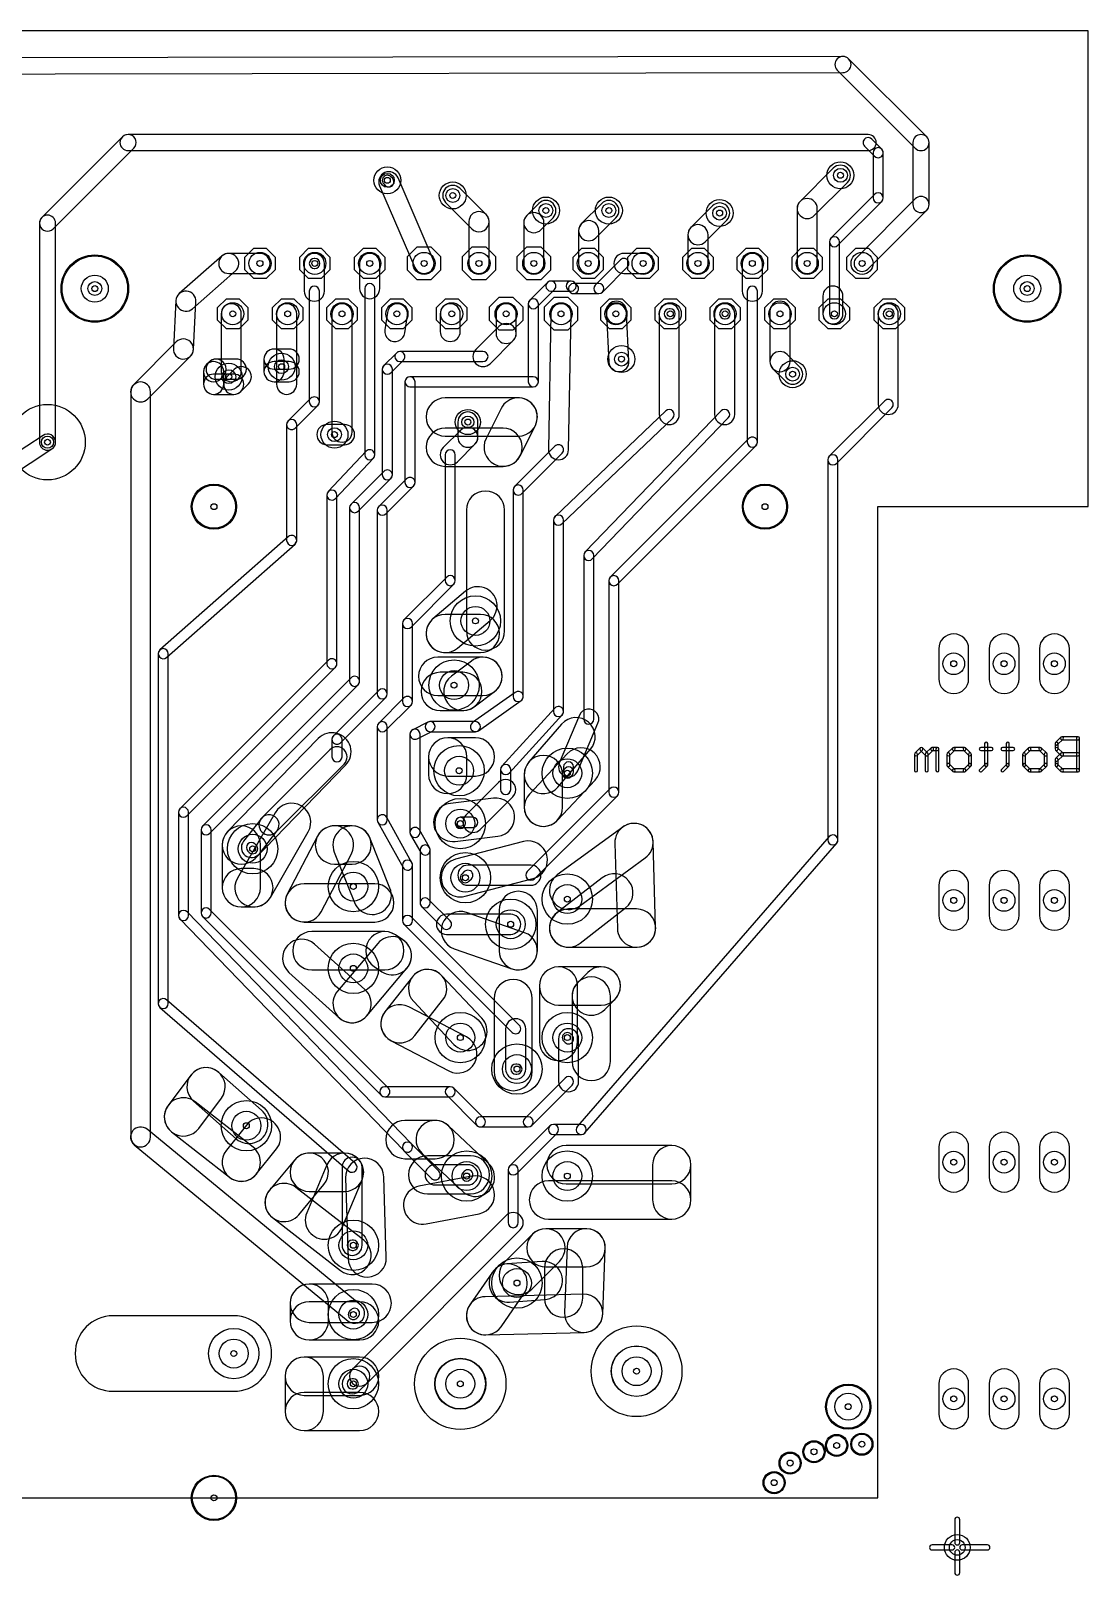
# Model space of a CAD drawing. Extents: x -3 to 107, y -1 to 82.
# Drawn here: x 53.3 to 106.6, y -1.4 to 76.5 of the extents above; entities that cross this region are included whole.
import ezdxf

# ---------------------------------------------------------------- set-up
doc = ezdxf.new("R2010")
doc.units = 0
for name, color, linetype in [('116', 5, 'CONTINUOUS'), ('16', 174, 'CONTINUOUS'), ('17', 94, 'CONTINUOUS'), ('18', 94, 'CONTINUOUS'), ('20', 178, 'CONTINUOUS')]:
    doc.layers.add(name, color=color, linetype=linetype)

# ---------------------------------------------------------------- blocks, each defined once
blk = doc.blocks.new('ROUNDP')
blk.add_circle((0, 0), 0.5)
blk = doc.blocks.new('OCTAGONP')
blk.add_lwpolyline([(-0.5, -0.2071), (-0.5, 0.2071), (-0.2071, 0.5), (0.2071, 0.5), (0.5, 0.2071), (0.5, -0.2071), (0.2071, -0.5), (-0.2071, -0.5)], close=True)
blk = doc.blocks.new('LONGP100')
blk.add_lwpolyline([(-0.5, -0.5), (0.5, -0.5, 1), (0.5, 0.5), (-0.5, 0.5, 1)], format="xyb", close=True)
blk = doc.blocks.new('ROUNDV')
blk.add_circle((0, 0), 0.5)

msp = doc.modelspace()

# ---------------------------------------------------------------- linework, layer by layer
at = {"layer": '116'}
for centre, radius in [((94.107, 69.215), 0.35), ((94.107, 69.215), 0.15), ((71.247, 68.961), 0.35), ((71.247, 68.961), 0.15), ((74.549, 68.199), 0.35), ((74.549, 68.199), 0.15), ((79.248, 67.437), 0.35), ((82.423, 67.437), 0.35), ((79.248, 67.437), 0.15), ((82.423, 67.437), 0.15), ((88.011, 67.31), 0.35), ((88.011, 67.31), 0.15), ((56.49, 63.5), 1.7005), ((64.821, 64.77), 0.558), ((64.821, 64.77), 0.15), ((67.589, 64.77), 0.558), ((67.589, 64.77), 0.15), ((70.358, 64.77), 0.558), ((70.358, 64.77), 0.15), ((73.101, 64.77), 0.558), ((73.101, 64.77), 0.15), ((75.87, 64.77), 0.558), ((75.87, 64.77), 0.15), ((78.638, 64.77), 0.558), ((78.638, 64.77), 0.15), ((81.382, 64.77), 0.558), ((81.382, 64.77), 0.15), ((84.15, 64.77), 0.558), ((84.15, 64.77), 0.15), ((86.919, 64.77), 0.558), ((86.919, 64.77), 0.15), ((89.662, 64.77), 0.558), ((89.662, 64.77), 0.15), ((92.431, 64.77), 0.558), ((92.431, 64.77), 0.15), ((95.199, 64.77), 0.558), ((95.199, 64.77), 0.15), ((103.53, 63.5), 1.7015), ((56.49, 63.5), 0.35), ((56.49, 63.5), 0.15), ((56.49, 63.5), 0.1495), ((103.53, 63.5), 0.35), ((103.53, 63.5), 0.1505), ((103.53, 63.5), 0.15), ((63.449, 62.23), 0.558), ((63.449, 62.23), 0.15), ((66.218, 62.23), 0.558), ((66.218, 62.23), 0.15), ((68.961, 62.23), 0.558), ((68.961, 62.23), 0.15), ((71.73, 62.23), 0.558), ((71.73, 62.23), 0.15), ((74.498, 62.23), 0.558), ((74.498, 62.23), 0.15), ((77.241, 62.23), 0.558), ((77.241, 62.23), 0.15), ((80.01, 62.23), 0.558), ((80.01, 62.23), 0.15), ((82.779, 62.23), 0.558), ((82.779, 62.23), 0.15), ((85.522, 62.23), 0.558), ((85.522, 62.23), 0.15), ((88.29, 62.23), 0.558), ((88.29, 62.23), 0.15), ((91.059, 62.23), 0.558), ((91.059, 62.23), 0.15), ((93.802, 62.23), 0.558), ((93.802, 62.23), 0.15), ((96.571, 62.23), 0.558), ((96.571, 62.23), 0.15), ((83.058, 59.944), 0.35), ((83.058, 59.944), 0.15), ((63.246, 59.055), 0.35), ((63.246, 59.055), 0.15), ((65.913, 59.563), 0.35), ((65.913, 59.563), 0.15), ((91.694, 59.182), 0.35), ((91.694, 59.182), 0.15), ((75.311, 56.769), 0.304), ((75.311, 56.769), 0.15), ((68.58, 56.134), 0.35), ((68.58, 56.134), 0.15), ((54.102, 55.753), 0.304), ((54.102, 55.753), 0.15), ((62.5, 52.5), 1.142), ((90.3, 52.5), 1.142), ((62.5, 52.5), 0.15), ((90.3, 52.5), 0.15), ((75.692, 46.736), 0.73), ((75.692, 46.736), 0.15), ((99.822, 44.577), 0.55), ((99.822, 44.577), 0.15), ((102.362, 44.577), 0.55), ((102.362, 44.577), 0.15), ((104.902, 44.577), 0.55), ((104.902, 44.577), 0.15), ((74.612, 43.498), 0.73), ((74.612, 43.498), 0.15), ((74.867, 39.18), 0.729), ((80.328, 39.053), 0.729), ((74.867, 39.18), 0.149), ((80.328, 39.053), 0.149), ((74.93, 36.513), 0.73), ((74.93, 36.513), 0.15), ((64.453, 35.242), 0.729), ((64.453, 35.242), 0.149), ((75.184, 33.782), 0.73), ((69.532, 33.337), 0.73), ((75.184, 33.782), 0.15), ((69.532, 33.337), 0.15), ((80.328, 32.703), 0.729), ((80.328, 32.703), 0.149), ((99.822, 32.639), 0.55), ((99.822, 32.639), 0.15), ((102.362, 32.639), 0.55), ((102.362, 32.639), 0.15), ((104.902, 32.639), 0.55), ((104.902, 32.639), 0.15), ((77.47, 31.433), 0.73), ((77.47, 31.433), 0.15), ((69.532, 29.21), 0.73), ((69.532, 29.21), 0.15), ((74.93, 25.718), 0.73), ((74.93, 25.718), 0.15), ((80.328, 25.718), 0.729), ((80.328, 25.718), 0.149), ((77.788, 24.13), 0.73), ((77.788, 24.13), 0.15), ((64.135, 21.273), 0.73), ((64.135, 21.273), 0.15), ((99.822, 19.431), 0.55), ((99.822, 19.431), 0.15), ((102.362, 19.431), 0.55), ((102.362, 19.431), 0.15), ((104.902, 19.431), 0.55), ((104.902, 19.431), 0.15), ((75.248, 18.733), 0.73), ((75.248, 18.733), 0.15), ((80.328, 18.733), 0.729), ((80.328, 18.733), 0.149), ((69.532, 15.24), 0.73), ((69.532, 15.24), 0.15), ((77.788, 13.335), 0.73), ((77.788, 13.335), 0.15), ((69.532, 11.748), 0.73), ((69.532, 11.748), 0.15), ((63.5, 9.779), 0.73), ((63.5, 9.779), 0.15), ((83.82, 8.89), 0.73), ((69.532, 8.255), 0.73), ((74.93, 8.255), 0.73), ((83.82, 8.89), 0.15), ((69.532, 8.255), 0.15), ((74.93, 8.255), 0.15), ((94.5, 7.1), 1.142), ((94.5, 7.1), 1.142), ((99.822, 7.493), 0.55), ((102.362, 7.493), 0.55), ((104.902, 7.493), 0.55), ((94.5, 7.1), 0.15), ((94.5, 7.1), 0.15), ((99.822, 7.493), 0.15), ((102.362, 7.493), 0.15), ((104.902, 7.493), 0.15), ((93.916, 5.144), 0.558), ((95.187, 5.207), 0.558), ((91.567, 4.255), 0.558), ((92.773, 4.826), 0.558), ((92.773, 4.826), 0.15), ((93.916, 5.144), 0.15), ((95.187, 5.207), 0.15), ((91.567, 4.255), 0.15), ((62.5, 2.5), 1.142), ((90.761, 3.266), 0.558), ((90.761, 3.266), 0.15), ((62.5, 2.5), 0.15)]:
    msp.add_circle(centre, radius, dxfattribs=at)
at = {"layer": '16'}
for points in [[(14.7326, 74.2696), (94.2346, 74.3966, 1), (94.2334, 75.2094), (14.7314, 75.0824, 1)], [(93.9466, 74.5156), (97.8836, 70.5786, 1), (98.4584, 71.1534), (94.5214, 75.0904, 1)], [(57.8786, 71.1534), (53.8146, 67.0894, 1), (54.3894, 66.5146), (58.4534, 70.5786, 1)], [(95.504, 71.2724), (58.166, 71.2724, 1), (58.166, 70.4596), (95.504, 70.4596, 1)], [(96.1916, 70.5376), (95.6836, 71.0456, 1), (95.3244, 70.6864), (95.8324, 70.1784, 1)], [(97.7646, 70.866), (97.7646, 67.7418, 1), (98.5774, 67.7418), (98.5774, 70.866, 1)], [(96.266, 68.072), (96.266, 70.358, 1), (95.758, 70.358), (95.758, 68.072, 1)], [(73.5675, 64.9715), (71.7895, 69.0863, 1), (70.8569, 68.6833), (72.6349, 64.5685, 1)], [(92.7898, 67.1794), (94.4662, 68.8558, 1), (93.7478, 69.5742), (92.0714, 67.8978, 1)], [(71.5028, 69.0644), (71.4266, 69.1406, 1), (71.0674, 68.7814), (71.1436, 68.7052, 1)], [(76.229, 67.2374), (74.9082, 68.5582, 1), (74.1898, 67.8398), (75.5106, 66.519, 1)], [(78.9976, 66.4682), (79.6072, 67.0778, 1), (78.8888, 67.7962), (78.2792, 67.1866, 1)], [(81.7662, 66.0618), (82.7822, 67.0778, 1), (82.0638, 67.7962), (81.0478, 66.7802, 1)], [(87.278, 65.8586), (88.3702, 66.9508, 1), (87.6518, 67.6692), (86.5596, 66.577, 1)], [(92.9386, 64.77), (92.9386, 67.5386, 1), (91.9226, 67.5386), (91.9226, 64.77, 1)], [(93.9818, 65.6826), (96.1916, 67.8924, 1), (95.8324, 68.2516), (93.6226, 66.0418, 1)], [(97.8836, 68.0292), (94.9118, 65.0574, 1), (95.4866, 64.4826), (98.4584, 67.4544, 1)], [(53.6956, 66.802), (53.6956, 55.753, 1), (54.5084, 55.753), (54.5084, 66.802, 1)], [(76.3778, 64.77), (76.3778, 66.8782, 1), (75.3618, 66.8782), (75.3618, 64.77, 1)], [(79.1464, 64.77), (79.1464, 66.8274, 1), (78.1304, 66.8274), (78.1304, 64.77, 1)], [(81.915, 64.77), (81.915, 66.421, 1), (80.899, 66.421), (80.899, 64.77, 1)], [(87.4268, 64.77), (87.4268, 66.2178, 1), (86.4108, 66.2178), (86.4108, 64.77, 1)], [(94.0562, 62.23), (94.0562, 65.8622, 1), (93.5482, 65.8622), (93.5482, 62.23, 1)], [(61.4231, 62.4841), (63.5821, 64.3891, 1), (62.9099, 65.1509), (60.7509, 63.2459, 1)], [(63.246, 64.262), (64.8208, 64.262, 1), (64.8208, 65.278), (63.246, 65.278, 1)], [(68.072, 63.373), (68.072, 64.77, 1), (67.056, 64.77), (67.056, 63.373, 1)], [(67.564, 64.516), (67.5894, 64.516, 1), (67.5894, 65.024), (67.564, 65.024, 1)], [(70.866, 63.5), (70.866, 64.77, 1), (69.85, 64.77), (69.85, 63.5, 1)], [(82.0946, 63.3204), (83.3646, 64.5904, 1), (83.0054, 64.9496), (81.7354, 63.6796, 1)], [(83.185, 64.262), (84.1502, 64.262, 1), (84.1502, 65.278), (83.185, 65.278, 1)], [(90.17, 63.373), (90.17, 64.77, 1), (89.154, 64.77), (89.154, 63.373, 1)], [(78.7926, 62.5584), (79.6816, 63.4474, 1), (79.3224, 63.8066), (78.4334, 62.9176, 1)], [(79.502, 63.373), (80.518, 63.373, 1), (80.518, 63.881), (79.502, 63.881, 1)], [(80.3384, 63.4474), (80.4654, 63.3204, 1), (80.8246, 63.6796), (80.6976, 63.8066, 1)], [(61.4673, 60.4253), (61.5943, 62.8383, 1), (60.5797, 62.8917), (60.4527, 60.4787, 1)], [(67.818, 57.785), (67.818, 63.373, 1), (67.31, 63.373), (67.31, 57.785, 1)], [(70.612, 55.118), (70.612, 63.5, 1), (70.104, 63.5), (70.104, 55.118, 1)], [(80.645, 63.246), (81.915, 63.246, 1), (81.915, 63.754), (80.645, 63.754, 1)], [(89.916, 55.753), (89.916, 63.373, 1), (89.408, 63.373), (89.408, 55.753, 1)], [(94.234, 62.23), (94.234, 63.119, 1), (93.218, 63.119), (93.218, 62.23, 1)], [(62.865, 62.23), (62.865, 59.309, 1), (63.881, 59.309), (63.881, 62.23, 1)], [(65.659, 62.23), (65.659, 58.674, 1), (66.675, 58.674), (66.675, 62.23, 1)], [(68.453, 62.23), (68.453, 56.261, 1), (69.469, 56.261), (69.469, 62.23, 1)], [(71.2521, 62.3018), (71.1251, 61.4128, 1), (72.1309, 61.2692), (72.2579, 62.1582, 1)], [(73.914, 62.23), (73.914, 61.341, 1), (74.93, 61.341), (74.93, 62.23, 1)], [(76.7334, 62.23), (76.7334, 61.2394, 1), (77.7494, 61.2394), (77.7494, 62.23, 1)], [(78.867, 58.801), (78.867, 62.738, 1), (78.359, 62.738), (78.359, 58.801, 1)], [(80.3909, 55.3626), (80.5179, 62.2206, 1), (79.5021, 62.2394), (79.3751, 55.3814, 1)], [(82.296, 62.357), (82.296, 62.23, 1), (83.312, 62.23), (83.312, 62.357, 1)], [(83.4383, 59.8437), (83.3113, 62.2567, 1), (82.2967, 62.2033), (82.4237, 59.7903, 1)], [(85.979, 57.15), (85.979, 62.23, 1), (84.963, 62.23), (84.963, 57.15, 1)], [(85.471, 61.976), (85.5218, 61.976, 1), (85.5218, 62.484), (85.471, 62.484, 1)], [(88.773, 57.15), (88.773, 62.23, 1), (87.757, 62.23), (87.757, 57.15, 1)], [(88.265, 61.976), (88.2904, 61.976, 1), (88.2904, 62.484), (88.265, 62.484, 1)], [(90.551, 62.357), (90.551, 59.817, 1), (91.567, 59.817), (91.567, 62.357, 1)], [(97.028, 57.658), (97.028, 62.23, 1), (96.012, 62.23), (96.012, 57.658, 1)], [(96.52, 61.976), (96.5708, 61.976, 1), (96.5708, 62.484), (96.52, 62.484, 1)], [(76.8822, 61.5986), (75.7138, 60.4302, 1), (76.4322, 59.7118), (77.6006, 60.8802, 1)], [(59.1602, 57.9338), (61.3192, 60.0928, 1), (60.6008, 60.8112), (58.4418, 58.6522, 1)], [(66.294, 60.452), (65.532, 60.452, 1), (65.532, 59.436), (66.294, 59.436, 1)], [(65.024, 59.944), (65.024, 59.309, 1), (66.04, 59.309), (66.04, 59.944, 1)], [(71.7024, 60.2506), (71.0674, 59.6156, 1), (71.4266, 59.2564), (72.0616, 59.8914, 1)], [(76.073, 60.325), (71.882, 60.325, 1), (71.882, 59.817), (76.073, 59.817, 1)], [(90.6998, 59.4578), (91.3348, 58.8228, 1), (92.0532, 59.5412), (91.4182, 60.1762, 1)], [(62.2518, 59.7952), (62.1248, 59.6682, 1), (62.8432, 58.9498), (62.9702, 59.0768, 1)], [(61.976, 59.309), (61.976, 58.674, 1), (62.992, 58.674), (62.992, 59.309, 1)], [(63.627, 59.944), (62.611, 59.944, 1), (62.611, 58.928), (63.627, 58.928, 1)], [(63.8592, 58.3148), (64.2402, 58.6958, 1), (63.5218, 59.4142), (63.1408, 59.0332, 1)], [(65.532, 58.801), (66.294, 58.801, 1), (66.294, 59.817), (65.532, 59.817, 1)], [(70.993, 59.436), (70.993, 54.102, 1), (71.501, 54.102), (71.501, 59.436, 1)], [(59.297, 20.701), (59.297, 58.293, 1), (58.305, 58.293), (58.305, 20.701, 1)], [(62.484, 58.166), (63.5, 58.166, 1), (63.5, 59.182), (62.484, 59.182, 1)], [(72.644, 53.721), (72.644, 58.801, 1), (72.136, 58.801), (72.136, 53.721, 1)], [(72.39, 58.547), (78.613, 58.547, 1), (78.613, 59.055), (72.39, 59.055, 1)], [(66.6006, 56.4624), (67.7436, 57.6054, 1), (67.3844, 57.9646), (66.2414, 56.8216, 1)], [(74.168, 56.0578), (77.851, 56.0578, 1), (77.851, 57.9882), (74.168, 57.9882, 1)], [(76.9877, 57.4547), (76.2257, 55.9307, 1), (77.9523, 55.0673), (78.7143, 56.5913, 1)], [(93.9056, 54.6844), (96.6996, 57.4784, 1), (96.3404, 57.8376), (93.5464, 55.0436, 1)], [(66.675, 50.8), (66.675, 56.642, 1), (66.167, 56.642), (66.167, 50.8, 1)], [(75.819, 56.007), (75.819, 56.769, 1), (74.803, 56.769), (74.803, 56.007, 1)], [(80.0584, 51.6323), (85.6464, 56.9663, 1), (85.2956, 57.3337), (79.7076, 51.9997, 1)], [(81.5898, 49.8617), (88.4478, 56.9737, 1), (88.0822, 57.3263), (81.2242, 50.2143, 1)], [(53.8796, 56.0931), (50.5776, 53.9341, 1), (51.0224, 53.2539), (54.3244, 55.4129, 1)], [(68.199, 55.626), (69.088, 55.626, 1), (69.088, 56.642), (68.199, 56.642, 1)], [(77.089, 56.4642), (74.168, 56.4642, 1), (74.168, 54.5338), (77.089, 54.5338, 1)], [(74.7812, 54.7588), (75.6702, 55.6478, 1), (74.9518, 56.3662), (74.0628, 55.4772, 1)], [(68.6383, 52.9123), (70.5433, 54.9443, 1), (70.1727, 55.2917), (68.2677, 53.2597, 1)], [(74.676, 48.768), (74.676, 55.118, 1), (74.168, 55.118), (74.168, 48.768, 1)], [(78.0306, 53.1604), (80.0626, 55.1924, 1), (79.7034, 55.5516), (77.6714, 53.5196, 1)], [(82.8566, 48.5884), (89.8416, 55.5734, 1), (89.4824, 55.9326), (82.4974, 48.9476, 1)], [(93.98, 35.687), (93.98, 54.864, 1), (93.472, 54.864), (93.472, 35.687, 1)], [(71.0674, 54.2816), (69.4164, 52.6306, 1), (69.7756, 52.2714), (71.4266, 53.9224, 1)], [(71.1726, 52.1444), (72.5696, 53.5414, 1), (72.2104, 53.9006), (70.8134, 52.5036, 1)], [(68.707, 44.577), (68.707, 53.086, 1), (68.199, 53.086), (68.199, 44.577, 1)], [(77.1652, 46.228), (77.1652, 52.324, 1), (75.2348, 52.324), (75.2348, 46.228, 1)], [(78.105, 42.926), (78.105, 53.34, 1), (77.597, 53.34), (77.597, 42.926, 1)], [(69.342, 52.451), (69.342, 43.688, 1), (69.85, 43.688), (69.85, 52.451, 1)], [(71.247, 43.053), (71.247, 52.324, 1), (70.739, 52.324), (70.739, 43.053, 1)], [(80.137, 42.164), (80.137, 51.816, 1), (79.629, 51.816), (79.629, 42.164, 1)], [(60.1121, 44.8945), (66.5891, 50.6095, 1), (66.2529, 50.9905), (59.7759, 45.2755, 1)], [(81.661, 41.783), (81.661, 50.038, 1), (81.153, 50.038), (81.153, 41.783, 1)], [(72.4426, 46.4294), (74.6016, 48.5884, 1), (74.2424, 48.9476), (72.0834, 46.7886, 1)], [(74.7915, 45.3642), (76.4425, 46.7612, 1), (75.1955, 48.2348), (73.5445, 46.8378, 1)], [(82.931, 38.1), (82.931, 48.768, 1), (82.423, 48.768), (82.423, 38.1, 1)], [(72.517, 42.672), (72.517, 46.609, 1), (72.009, 46.609), (72.009, 42.672, 1)], [(75.946, 47.0662), (74.168, 47.0662, 1), (74.168, 45.1358), (75.946, 45.1358, 1)], [(60.198, 27.432), (60.198, 45.085, 1), (59.69, 45.085), (59.69, 27.432, 1)], [(61.1396, 36.9044), (68.6326, 44.3974, 1), (68.2734, 44.7566), (60.7804, 37.2636, 1)], [(73.787, 42.9768), (76.073, 42.9768, 1), (76.073, 44.9072), (73.787, 44.9072, 1)], [(75.4939, 44.7142), (74.4779, 43.9522, 1), (75.6361, 42.4078), (76.6521, 43.1698, 1)], [(69.4164, 43.8676), (61.9234, 36.3746, 1), (62.2826, 36.0154), (69.7756, 43.5084, 1)], [(75.057, 44.1452), (73.914, 44.1452, 1), (73.914, 42.2148), (75.057, 42.2148, 1)], [(68.8866, 40.5874), (71.1726, 42.8734, 1), (70.8134, 43.2326), (68.5274, 40.9466, 1)], [(71.1726, 41.2224), (72.4426, 42.4924, 1), (72.0834, 42.8516), (70.8134, 41.5816, 1)], [(77.7045, 43.1335), (75.5455, 41.6095, 1), (75.8385, 41.1945), (77.9975, 42.7185, 1)], [(77.4036, 39.0717), (80.0706, 41.9927, 1), (79.6954, 42.3353), (77.0284, 39.4143, 1)], [(80.8592, 39.1729), (81.8752, 41.5859, 1), (80.9388, 41.9801), (79.9228, 39.5671, 1)], [(71.247, 36.703), (71.247, 41.402, 1), (70.739, 41.402), (70.739, 36.703, 1)], [(73.2924, 41.6292), (72.5304, 41.2482, 1), (72.7576, 40.7938), (73.5196, 41.1748, 1)], [(75.692, 41.656), (73.406, 41.656, 1), (73.406, 41.148), (75.692, 41.148, 1)], [(80.0426, 41.5261), (78.3916, 39.6211, 1), (79.8504, 38.3569), (81.5014, 40.2619, 1)], [(64.5728, 34.7599), (69.1448, 39.4589, 1), (67.7612, 40.8051), (63.1892, 36.1061, 1)], [(68.961, 39.878), (68.961, 40.767, 1), (68.453, 40.767), (68.453, 39.878, 1)], [(72.39, 41.021), (72.39, 36.068, 1), (72.898, 36.068), (72.898, 41.021, 1)], [(75.2602, 38.989), (75.2602, 39.878, 1), (73.3298, 39.878), (73.3298, 38.989, 1)], [(74.295, 38.9128), (75.692, 38.9128, 1), (75.692, 40.8432), (74.295, 40.8432, 1)], [(101.3827, 40.548), (101.3827, 39.4634, 1), (101.5351, 39.4634), (101.5351, 40.548, 1)], [(102.4741, 40.548), (102.4741, 39.4634, 1), (102.6265, 39.4634), (102.6265, 40.548, 1)], [(104.9349, 40.548), (104.9349, 40.2769, 1), (105.0873, 40.2769), (105.0873, 40.548, 1)], [(105.2284, 40.8731), (104.9573, 40.6019, 1), (105.065, 40.4941), (105.3362, 40.7653, 1)], [(106.0958, 40.8954), (105.2823, 40.8954, 1), (105.2823, 40.743), (106.0958, 40.743, 1)], [(106.172, 39.1922), (106.172, 40.8192, 1), (106.0196, 40.8192), (106.0196, 39.1922, 1)], [(65.6372, 36.0898), (69.0662, 39.5188, 1), (68.3478, 40.2372), (64.9188, 36.8082, 1)], [(78.1558, 38.989), (78.1558, 37.338, 1), (80.0862, 37.338), (80.0862, 38.989, 1)], [(79.8251, 36.6779), (81.7301, 38.7099, 1), (80.3219, 40.0301), (78.4169, 37.9981, 1)], [(98.1341, 40.3307), (97.8629, 40.0596, 1), (97.9707, 39.9518), (98.2418, 40.223, 1)], [(97.8406, 40.0057), (97.8406, 39.1922, 1), (97.993, 39.1922), (97.993, 40.0057, 1)], [(98.513, 40.0596), (98.2418, 40.3307, 1), (98.1341, 40.223), (98.4052, 39.9518, 1)], [(98.6764, 40.3307), (98.4052, 40.0596, 1), (98.513, 39.9518), (98.7842, 40.223, 1)], [(98.3829, 40.0057), (98.3829, 39.1922, 1), (98.5353, 39.1922), (98.5353, 40.0057, 1)], [(99.0015, 40.3531), (98.7303, 40.3531, 1), (98.7303, 40.2007), (99.0015, 40.2007, 1)], [(99.0777, 39.1922), (99.0777, 40.2769, 1), (98.9253, 40.2769), (98.9253, 39.1922, 1)], [(99.6078, 39.9518), (99.879, 40.223, 1), (99.7712, 40.3307), (99.5001, 40.0596, 1)], [(99.6302, 39.4634), (99.6302, 40.0057, 1), (99.4778, 40.0057), (99.4778, 39.4634, 1)], [(99.8251, 40.2007), (100.3675, 40.2007, 1), (100.3675, 40.3531), (99.8251, 40.3531, 1)], [(100.3136, 40.223), (100.5847, 39.9518, 1), (100.6925, 40.0596), (100.4213, 40.3307, 1)], [(100.5624, 40.0057), (100.5624, 39.4634, 1), (100.7148, 39.4634), (100.7148, 40.0057, 1)], [(101.7301, 40.3531), (101.1877, 40.3531, 1), (101.1877, 40.2007), (101.7301, 40.2007, 1)], [(102.8215, 40.3531), (102.2792, 40.3531, 1), (102.2792, 40.2007), (102.8215, 40.2007, 1)], [(103.4279, 39.9518), (103.699, 40.223, 1), (103.5913, 40.3307), (103.3201, 40.0596, 1)], [(103.4502, 39.4634), (103.4502, 40.0057, 1), (103.2978, 40.0057), (103.2978, 39.4634, 1)], [(103.6452, 40.2007), (104.1875, 40.2007, 1), (104.1875, 40.3531), (103.6452, 40.3531, 1)], [(104.1336, 40.223), (104.4048, 39.9518, 1), (104.5125, 40.0596), (104.2414, 40.3307, 1)], [(104.3824, 40.0057), (104.3824, 39.4634, 1), (104.5348, 39.4634), (104.5348, 40.0057, 1)], [(104.9349, 39.7345), (104.9349, 39.4634, 1), (105.0873, 39.4634), (105.0873, 39.7345, 1)], [(104.9573, 40.223), (105.2284, 39.9518, 1), (105.3362, 40.0596), (105.065, 40.3307, 1)], [(105.2284, 40.0596), (104.9573, 39.7884, 1), (105.065, 39.6806), (105.3362, 39.9518, 1)], [(106.0958, 40.0819), (105.2823, 40.0819, 1), (105.2823, 39.9295), (106.0958, 39.9295, 1)], [(77.47, 38.227), (77.47, 39.243, 1), (76.962, 39.243), (76.962, 38.227, 1)], [(80.2114, 39.2956), (80.1479, 39.2321, 1), (80.5071, 38.8729), (80.5706, 38.9364, 1)], [(80.645, 39.116), (80.645, 39.37, 1), (80.137, 39.37), (80.137, 39.116, 1)], [(99.879, 39.2461), (99.6078, 39.5172, 1), (99.5001, 39.4095), (99.7712, 39.1383, 1)], [(100.3675, 39.2684), (99.8251, 39.2684, 1), (99.8251, 39.116), (100.3675, 39.116, 1)], [(100.5847, 39.5172), (100.3136, 39.2461, 1), (100.4213, 39.1383), (100.6925, 39.4095, 1)], [(101.405, 39.5172), (101.1338, 39.2461, 1), (101.2416, 39.1383), (101.5128, 39.4095, 1)], [(102.4964, 39.5172), (102.2253, 39.2461, 1), (102.333, 39.1383), (102.6042, 39.4095, 1)], [(103.699, 39.2461), (103.4279, 39.5172, 1), (103.3201, 39.4095), (103.5913, 39.1383, 1)], [(104.1875, 39.2684), (103.6452, 39.2684, 1), (103.6452, 39.116), (104.1875, 39.116, 1)], [(104.4048, 39.5172), (104.1336, 39.2461, 1), (104.2414, 39.1383), (104.5125, 39.4095, 1)], [(104.9573, 39.4095), (105.2284, 39.1383, 1), (105.3362, 39.2461), (105.065, 39.5172, 1)], [(105.2823, 39.116), (106.0958, 39.116, 1), (106.0958, 39.2684), (105.2823, 39.2684, 1)], [(75.9242, 36.2168), (77.5752, 37.8678, 1), (76.8568, 38.5862), (75.2058, 36.9352, 1)], [(78.6656, 33.7294), (82.8566, 37.9204, 1), (82.4974, 38.2796), (78.3064, 34.0886, 1)], [(65.585, 37.0583), (63.68, 33.7563, 1), (65.352, 32.7917), (67.257, 36.0937, 1)], [(74.6618, 35.6174), (76.8208, 35.8714, 1), (76.5952, 37.7886), (74.4362, 37.5346, 1)], [(61.214, 31.877), (61.214, 37.084, 1), (60.706, 37.084), (60.706, 31.877, 1)], [(64.79, 34.9941), (65.679, 36.1371, 1), (64.877, 36.7609), (63.988, 35.6179, 1)], [(72.485, 34.5404), (71.215, 36.8264, 1), (70.771, 36.5796), (72.041, 34.2936, 1)], [(74.93, 36.322), (75.565, 36.322, 1), (75.565, 36.83), (74.93, 36.83, 1)], [(74.676, 36.576), (74.676, 36.5125, 1), (75.184, 36.5125), (75.184, 36.576, 1)], [(61.849, 36.195), (61.849, 32.004, 1), (62.357, 32.004), (62.357, 36.195, 1)], [(64.8462, 33.274), (64.8462, 35.433, 1), (62.9158, 35.433), (62.9158, 33.274, 1)], [(67.9117, 32.0655), (69.4357, 34.9865, 1), (67.7243, 35.8795), (66.2003, 32.9585, 1)], [(68.58, 34.4678), (69.469, 34.4678, 1), (69.469, 36.3982), (68.58, 36.3982, 1)], [(68.5728, 35.0745), (69.5888, 32.5345, 1), (71.3812, 33.2515), (70.3652, 35.7915, 1)], [(72.4235, 35.942), (72.9315, 35.053, 1), (73.3725, 35.305), (72.8645, 36.194, 1)], [(80.9605, 32.3677), (84.2625, 34.7807, 1), (83.1235, 36.3393), (79.8215, 33.9263, 1)], [(81.2177, 20.9153), (93.9177, 35.5203, 1), (93.5343, 35.8537), (80.8343, 21.2487, 1)], [(82.7282, 35.5316), (82.8552, 31.2136, 1), (84.7848, 31.2704), (84.6578, 35.5884, 1)], [(64.2094, 35.1264), (64.2729, 35.0629, 1), (64.6321, 35.4221), (64.5686, 35.4856, 1)], [(72.898, 35.179), (72.898, 32.512, 1), (73.406, 32.512), (73.406, 35.179, 1)], [(75.1722, 32.8477), (78.6012, 33.7367, 1), (78.1168, 35.6053), (74.6878, 34.7163, 1)], [(72.517, 31.623), (72.517, 34.417, 1), (72.009, 34.417), (72.009, 31.623, 1)], [(75.311, 33.401), (78.486, 33.401, 1), (78.486, 34.417), (75.311, 34.417, 1)], [(64.516, 34.2392), (63.881, 34.2392, 1), (63.881, 32.3088), (64.516, 32.3088, 1)], [(75.3636, 33.6024), (75.4906, 33.7294, 1), (75.1314, 34.0886), (75.0044, 33.9616, 1)], [(80.9836, 30.4801), (83.2696, 32.2581, 1), (82.0844, 33.7819), (79.7984, 32.0039, 1)], [(70.612, 33.4772), (67.056, 33.4772, 1), (67.056, 31.5468), (70.612, 31.5468, 1)], [(72.9724, 32.3324), (74.0519, 31.2529, 1), (74.4111, 31.6121), (73.3316, 32.6916, 1)], [(76.8858, 32.131), (76.8858, 30.099, 1), (78.8162, 30.099), (78.8162, 32.131, 1)], [(72.4456, 20.3696), (61.1426, 32.0536, 1), (60.7774, 31.7004), (72.0804, 20.0164, 1)], [(61.9234, 31.8244), (70.9404, 22.8074, 1), (71.2996, 23.1666), (62.2826, 32.1836, 1)], [(74.2315, 30.9245), (77.47, 30.9245, 1), (77.47, 31.9405), (74.2315, 31.9405, 1)], [(78.1681, 31.0106), (75.2471, 32.0266, 1), (74.6129, 30.2034), (77.5339, 29.1874, 1)], [(83.82, 32.2072), (80.391, 32.2072, 1), (80.391, 30.2768), (83.82, 30.2768, 1)], [(77.9036, 26.3416), (72.4426, 31.8026, 1), (72.0834, 31.4434), (77.5444, 25.9824, 1)], [(70.1147, 28.1494), (67.5747, 30.4354, 1), (66.2833, 29.0006), (68.8233, 26.7146, 1)], [(67.437, 29.1338), (71.12, 29.1338, 1), (71.12, 31.0642), (67.437, 31.0642, 1)], [(70.7627, 30.4667), (68.7307, 28.0537, 1), (70.2073, 26.8103), (72.2393, 29.2233, 1)], [(70.5846, 29.2959), (70.9656, 29.0419, 1), (72.0364, 30.6481), (71.6554, 30.9021, 1)], [(72.52, 28.7903), (71.123, 27.0123, 1), (72.641, 25.8197), (74.038, 27.5977, 1)], [(76.0139, 26.6965), (73.9819, 28.8555, 1), (72.5761, 27.5325), (74.6081, 25.3735, 1)], [(80.8482, 25.527), (80.8482, 28.321, 1), (78.9178, 28.321), (78.9178, 25.527, 1)], [(79.883, 27.3558), (82.042, 27.3558, 1), (82.042, 29.2862), (79.883, 29.2862, 1)], [(81.3595, 29.0035), (80.8515, 28.4955, 1), (82.2165, 27.1305), (82.7245, 27.6385, 1)], [(78.5622, 24.003), (78.5622, 27.686, 1), (76.6318, 27.686), (76.6318, 24.003, 1)], [(80.5688, 27.813), (80.5688, 24.511, 1), (82.4992, 24.511), (82.4992, 27.813, 1)], [(69.6354, 19.3689), (60.1104, 27.6239, 1), (59.7776, 27.2401), (69.3026, 18.9851, 1)], [(71.4355, 25.5603), (74.3565, 24.0363, 1), (75.2495, 25.7477), (72.3285, 27.2717, 1)], [(78.232, 24.13), (78.232, 26.162, 1), (77.216, 26.162), (77.216, 24.13, 1)], [(80.899, 23.495), (80.899, 25.654, 1), (79.883, 25.654), (79.883, 23.495, 1)], [(80.5706, 25.8336), (80.5071, 25.8971, 1), (80.1479, 25.5379), (80.2114, 25.4744, 1)], [(61.3308, 23.8201), (60.1878, 22.2961, 1), (61.7322, 21.1379), (62.8752, 22.6619, 1)], [(64.9006, 22.0597), (62.7416, 23.9647, 1), (61.4644, 22.5173), (63.6234, 20.6123, 1)], [(77.724, 23.876), (77.7875, 23.876, 1), (77.7875, 24.384), (77.724, 24.384, 1)], [(78.5386, 21.2834), (80.5706, 23.3154, 1), (80.2114, 23.6746), (78.1794, 21.6426, 1)], [(60.3651, 20.9569), (63.2861, 18.6709, 1), (64.4759, 20.1911), (61.5549, 22.4771, 1)], [(71.12, 22.733), (74.422, 22.733, 1), (74.422, 23.241), (71.12, 23.241, 1)], [(74.2424, 22.8074), (75.7664, 21.2834, 1), (76.1256, 21.6426), (74.6016, 23.1666, 1)], [(69.9189, 12.2031), (59.1239, 21.0931, 1), (58.4781, 20.3089), (69.2731, 11.4189, 1)], [(64.6347, 18.828), (65.6507, 20.098, 1), (64.1433, 21.304), (63.1273, 20.034, 1)], [(72.136, 19.6088), (73.66, 19.6088, 1), (73.66, 21.5392), (72.136, 21.5392, 1)], [(72.9999, 19.8699), (75.0319, 17.9649, 1), (76.3521, 19.3731), (74.3201, 21.2781, 1)], [(75.946, 21.209), (78.359, 21.209, 1), (78.359, 21.717), (75.946, 21.717, 1)], [(77.7766, 18.8704), (79.8086, 20.9024, 1), (79.4494, 21.2616), (77.4174, 19.2296, 1)], [(79.629, 20.828), (81.026, 20.828, 1), (81.026, 21.336), (79.629, 21.336, 1)], [(73.8396, 18.9756), (72.4426, 20.3726, 1), (72.0834, 20.0134), (73.4804, 18.6164, 1)], [(80.264, 18.3388), (85.598, 18.3388, 1), (85.598, 20.2692), (80.264, 20.2692, 1)], [(84.6328, 19.304), (84.6328, 17.526, 1), (86.5632, 17.526), (86.5632, 19.304, 1)], [(66.7815, 16.7811), (68.0515, 18.3051, 1), (66.5685, 19.5409), (65.2985, 18.0169, 1)], [(67.31, 17.9578), (69.088, 17.9578, 1), (69.088, 19.8882), (67.31, 19.8882, 1)], [(68.1984, 19.2976), (67.1824, 16.8846, 1), (68.9616, 16.1354), (69.9776, 18.5484, 1)], [(69.977, 15.24), (69.977, 19.177, 1), (68.961, 19.177), (68.961, 15.24, 1)], [(71.1957, 14.6351), (71.0687, 18.6991, 1), (69.1393, 18.6389), (69.2663, 14.5749, 1)], [(75.438, 19.7612), (73.279, 19.7612, 1), (73.279, 17.8308), (75.438, 17.8308, 1)], [(73.2056, 16.3238), (75.8726, 16.8318, 1), (75.5114, 18.7282), (72.8444, 18.2202, 1)], [(75.311, 19.304), (73.66, 19.304, 1), (73.66, 18.288), (75.311, 18.288, 1)], [(75.1314, 18.9756), (75.0679, 18.9121, 1), (75.4271, 18.5529), (75.4906, 18.6164, 1)], [(77.851, 16.383), (77.851, 19.05, 1), (77.343, 19.05), (77.343, 16.383, 1)], [(70.0616, 15.4939), (66.6326, 18.1609, 1), (65.4474, 16.6371), (68.8764, 13.9701, 1)], [(85.598, 18.4912), (79.375, 18.4912, 1), (79.375, 16.5608), (85.598, 16.5608, 1)], [(70.2092, 8.2768), (77.9562, 16.0238, 1), (77.2378, 16.7422), (69.4908, 8.9952, 1)], [(78.5335, 13.0335), (79.9305, 14.4305, 1), (78.5655, 15.7955), (77.1685, 14.3985, 1)], [(79.248, 14.1478), (81.28, 14.1478, 1), (81.28, 16.0782), (79.248, 16.0782, 1)], [(80.3155, 15.1501), (80.1885, 11.8481, 1), (82.1175, 11.7739), (82.2445, 15.0759, 1)], [(69.469, 14.986), (69.5325, 14.986, 1), (69.5325, 15.494), (69.469, 15.494, 1)], [(79.1718, 14.097), (79.1718, 12.573, 1), (81.1022, 12.573), (81.1022, 14.097, 1)], [(76.9936, 11.1346), (78.1366, 12.7856, 1), (76.5494, 13.8844), (75.4064, 12.2334, 1)], [(77.4118, 12.3723), (79.1898, 12.4993, 1), (79.0522, 14.4247), (77.2742, 14.2977, 1)], [(70.485, 13.2842), (67.31, 13.2842, 1), (67.31, 11.3538), (70.485, 11.3538, 1)], [(66.3448, 12.319), (66.3448, 11.43, 1), (68.2752, 11.43), (68.2752, 12.319, 1)], [(81.1283, 12.7759), (76.1753, 12.6489, 1), (76.2247, 10.7191), (81.1777, 10.8461, 1)], [(67.31, 10.4648), (69.85, 10.4648, 1), (69.85, 12.3952), (67.31, 12.3952, 1)], [(69.4164, 11.9906), (69.3529, 11.9271, 1), (69.7121, 11.5679), (69.7756, 11.6314, 1)], [(63.5, 11.684), (57.404, 11.684, 1), (57.404, 7.874), (63.5, 7.874, 1)], [(69.85, 9.6012), (67.056, 9.6012, 1), (67.056, 7.6708), (69.85, 7.6708, 1)], [(66.0908, 8.636), (66.0908, 6.858, 1), (68.0212, 6.858), (68.0212, 8.636, 1)], [(69.8282, 7.8958), (70.2092, 8.2768, 1), (69.4908, 8.9952), (69.1098, 8.6142, 1)], [(67.056, 5.8928), (69.85, 5.8928, 1), (69.85, 7.8232), (67.056, 7.8232, 1)], [(69.469, 8.001), (69.5325, 8.001, 1), (69.5325, 8.509), (69.469, 8.509, 1)], [(100.127, 0.254), (100.127, 1.397, 1), (99.873, 1.397), (99.873, 0.254, 1)], [(99.746, 0.127), (98.73, 0.127, 1), (98.73, -0.127), (99.746, -0.127, 1)], [(100.254, -0.127), (101.524, -0.127, 1), (101.524, 0.127), (100.254, 0.127, 1)], [(99.873, -0.254), (99.873, -1.27, 1), (100.127, -1.27), (100.127, -0.254, 1)]]:
    msp.add_lwpolyline(points, format="xyb", close=True, dxfattribs=at)
for centre, radius in [((83.82, 8.89), 2.2905), ((74.93, 8.255), 2.3041), ((83.82, 8.89), 1.2745), ((74.93, 8.255), 1.2881), ((100, 0), 0.6506), ((100, 0), 0.3966)]:
    msp.add_circle(centre, radius, dxfattribs=at)
at = {"layer": '20'}
for p, q in [((106.603, 76.5), (0, 76.5)), ((106.603, 52.5), (106.603, 76.5)), ((96, 2.5), (96, 52.5)), ((96, 52.5), (106.603, 52.5)), ((5.08, 2.5), (96, 2.5))]:
    msp.add_line(p, q, dxfattribs=at)
for centre, radius in [((56.4896, 63.5), 1.651), ((103.5304, 63.5), 1.651), ((62.5, 52.5), 1.0922), ((90.3, 52.5), 1.0922), ((94.5, 7.1), 1.0922), ((94.5, 7.1), 1.0922), ((93.9165, 5.1435), 0.508), ((95.1865, 5.207), 0.508), ((91.567, 4.2545), 0.508), ((92.7735, 4.826), 0.508), ((62.5, 2.5), 1.0922), ((90.7605, 3.2655), 0.508)]:
    msp.add_circle(centre, radius, dxfattribs=at)

# ---------------------------------------------------------------- block references
at = {"layer": '17'}
for name, p, xscale, yscale in [('OCTAGONP', (64.8208, 64.77), 1.524, 1.524), ('OCTAGONP', (67.5894, 64.77), 1.524, 1.524), ('OCTAGONP', (70.358, 64.77), 1.524, 1.524), ('OCTAGONP', (73.1012, 64.77), 1.67, 1.67), ('OCTAGONP', (75.8698, 64.77), 1.67, 1.67), ('OCTAGONP', (78.6384, 64.77), 1.67, 1.67), ('OCTAGONP', (81.3816, 64.77), 1.524, 1.524), ('OCTAGONP', (84.1502, 64.77), 1.524, 1.524), ('OCTAGONP', (86.9188, 64.77), 1.524, 1.524), ('OCTAGONP', (89.662, 64.77), 1.524, 1.524), ('OCTAGONP', (92.4306, 64.77), 1.524, 1.524), ('OCTAGONP', (95.1992, 64.77), 1.524, 1.524), ('OCTAGONP', (63.4492, 62.23), 1.524, 1.524), ('OCTAGONP', (66.2178, 62.23), 1.524, 1.524), ('OCTAGONP', (68.961, 62.23), 1.524, 1.524), ('OCTAGONP', (71.7296, 62.23), 1.524, 1.524), ('OCTAGONP', (74.4982, 62.23), 1.524, 1.524), ('OCTAGONP', (77.2414, 62.23), 1.67, 1.67), ('OCTAGONP', (80.01, 62.23), 1.67, 1.67), ('OCTAGONP', (82.7786, 62.23), 1.524, 1.524), ('OCTAGONP', (85.5218, 62.23), 1.524, 1.524), ('OCTAGONP', (88.2904, 62.23), 1.524, 1.524), ('OCTAGONP', (91.059, 62.23), 1.524, 1.524), ('OCTAGONP', (93.8022, 62.23), 1.524, 1.524), ('OCTAGONP', (96.5708, 62.23), 1.524, 1.524), ('ROUNDP', (63.5, 9.779), 2.54, 2.54)]:
    msp.add_blockref(name, p, dxfattribs=dict(at, xscale=xscale, yscale=yscale))
for name, p, xscale, yscale, rotation in [('ROUNDP', (75.692, 46.736), 2.54, 2.54, 180), ('LONGP100', (99.822, 44.577), 1.508, 1.508, 90), ('LONGP100', (102.362, 44.577), 1.508, 1.508, 90), ('LONGP100', (104.902, 44.577), 1.508, 1.508, 90), ('ROUNDP', (74.6125, 43.4975), 2.54, 2.54, 180), ('ROUNDP', (74.8665, 39.1795), 2.54, 2.54, 180), ('ROUNDP', (80.3275, 39.0525), 2.54, 2.54, 180), ('ROUNDP', (74.93, 36.5125), 2.54, 2.54, 180), ('ROUNDP', (64.4525, 35.2425), 2.54, 2.54, 180), ('ROUNDP', (69.5325, 33.3375), 2.54, 2.54, 180), ('ROUNDP', (75.184, 33.782), 2.54, 2.54, 180), ('ROUNDP', (80.3275, 32.7025), 2.54, 2.54, 180), ('LONGP100', (99.822, 32.639), 1.508, 1.508, 90), ('LONGP100', (102.362, 32.639), 1.508, 1.508, 90), ('LONGP100', (104.902, 32.639), 1.508, 1.508, 90), ('ROUNDP', (77.47, 31.4325), 2.54, 2.54, 180), ('ROUNDP', (69.5325, 29.21), 2.54, 2.54, 180), ('ROUNDP', (74.93, 25.7175), 2.54, 2.54, 180), ('ROUNDP', (80.3275, 25.7175), 2.54, 2.54, 180), ('ROUNDP', (77.7875, 24.13), 2.54, 2.54, 180), ('ROUNDP', (64.135, 21.2725), 2.54, 2.54, 180), ('LONGP100', (99.822, 19.431), 1.508, 1.508, 90), ('LONGP100', (102.362, 19.431), 1.508, 1.508, 90), ('LONGP100', (104.902, 19.431), 1.508, 1.508, 90), ('ROUNDP', (75.2475, 18.7325), 2.54, 2.54, 180), ('ROUNDP', (80.3275, 18.7325), 2.54, 2.54, 180), ('ROUNDP', (69.5325, 15.24), 2.54, 2.54, 180), ('ROUNDP', (77.7875, 13.335), 2.54, 2.54, 180), ('ROUNDP', (69.5325, 11.7475), 2.54, 2.54, 180), ('ROUNDP', (83.82, 8.89), 2.54, 2.54, 180), ('ROUNDP', (69.5325, 8.255), 2.54, 2.54, 180), ('ROUNDP', (74.93, 8.255), 2.54, 2.54, 180), ('LONGP100', (99.822, 7.493), 1.508, 1.508, 90), ('LONGP100', (102.362, 7.493), 1.508, 1.508, 90), ('LONGP100', (104.902, 7.493), 1.508, 1.508, 90)]:
    msp.add_blockref(name, p, dxfattribs=dict(at, xscale=xscale, yscale=yscale, rotation=rotation))
at = {"layer": '18'}
for p, xscale, yscale in [((71.247, 68.961), 1.362, 1.362), ((94.107, 69.215), 1.362, 1.362), ((74.549, 68.199), 1.362, 1.362), ((79.248, 67.437), 1.362, 1.362), ((82.423, 67.437), 1.362, 1.362), ((88.011, 67.31), 1.362, 1.362), ((56.4896, 63.5), 1.362, 1.362), ((103.5304, 63.5), 1.362, 1.362), ((65.913, 59.563), 1.362, 1.362), ((83.058, 59.944), 1.362, 1.362), ((63.246, 59.055), 1.362, 1.362), ((91.694, 59.182), 1.362, 1.362), ((54.102, 55.753), 3.81, 3.81), ((75.311, 56.769), 1.27, 1.27), ((68.58, 56.134), 1.362, 1.362), ((94.5, 7.1), 1.362, 1.362)]:
    msp.add_blockref('ROUNDV', p, dxfattribs=dict(at, xscale=xscale, yscale=yscale))

doc.saveas('drawing.dxf')
